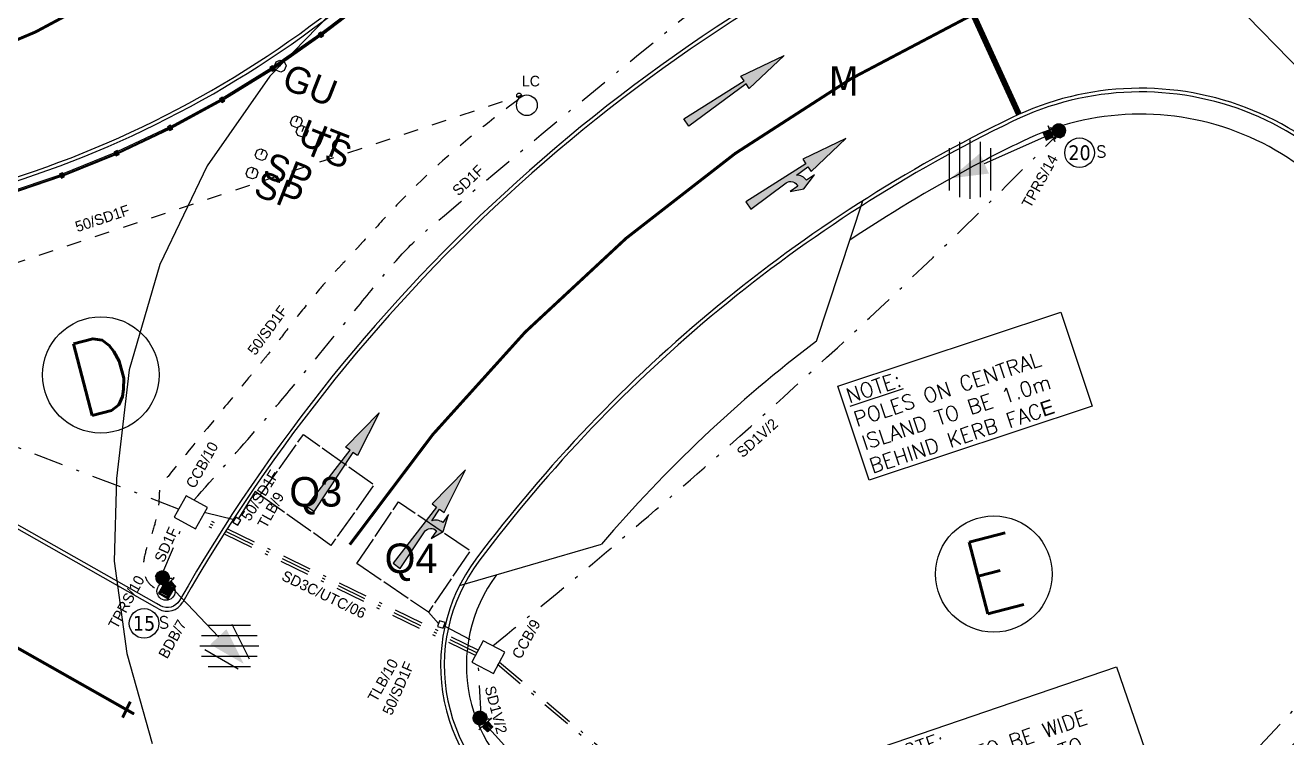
# Model space of a CAD drawing. Extents: x 421500 to 422711, y 436000 to 437000.
# Drawn here: x 421947.02 to 421989.67, y 436529.95 to 436554.06 of the extents above; entities that cross this region are included whole.
import ezdxf
from ezdxf.enums import TextEntityAlignment as Align

# ---------------------------------------------------------------- set-up
doc = ezdxf.new("R2010")
doc.units = 0
for name, pattern in [('1001', [2, 1, 0, 1]), ('1004', [6, 4, -2]), ('XREF UTC_716709_AJB_1b$0$BLIP', [1, 0.5, -0.5]), ('XREF UTC_716709_AJB_1b$0$DASHDOT1', [2, 1, -0.5, 0, -0.5]), ('XREF UTC_716709_AJB_1b$0$Presence', [2, 1, 0, 1])]:
    doc.linetypes.add(name, pattern=pattern)
doc.layers.get('0').update_dxf_attribs({"color": 210})
for name, color, linetype in [('00-Island Refs', 2, 'Continuous'), ('716709-ExBase$0$XC-LCCCarriageway', 251, 'Continuous'), ('Lines', 1, 'Continuous'), ('Pr-Bollards', 7, 'Continuous'), ('Pr-Edging', 7, 'Continuous'), ('Pr-Kerb', 2, 'Continuous'), ('Pr-KerbEdge', 8, 'Continuous'), ('Pr-PGR', 7, 'Continuous'), ('Pr-PGR-Panels', 4, 'Continuous'), ('Pr-Poles', 2, 'Continuous'), ('Pr-Signs-Shade', 254, 'Continuous'), ('XREF UTC_716709_AJB_1b$0$DATA', 7, 'Continuous'), ('XREF UTC_716709_AJB_1b$0$du-SLBOX', 30, 'Continuous'), ('XREF UTC_716709_AJB_1b$0$du-SLDUCT-F1', 30, 'XREF UTC_716709_AJB_1b$0$BLIP'), ('XREF UTC_716709_AJB_1b$0$du-SLSFURN', 30, 'Continuous'), ('XREF UTC_716709_AJB_1b$0$du-SLTEXT', 30, 'Continuous'), ('XREF UTC_716709_AJB_1b$0$du-UTCBOX', 42, 'Continuous'), ('XREF UTC_716709_AJB_1b$0$du-UTCDUCT-C1', 42, 'XREF UTC_716709_AJB_1b$0$DASHDOT1'), ('XREF UTC_716709_AJB_1b$0$du-UTCDUCT-F1', 42, 'XREF UTC_716709_AJB_1b$0$DASHDOT1'), ('XREF UTC_716709_AJB_1b$0$du-UTCDUCT-V2', 42, 'XREF UTC_716709_AJB_1b$0$DASHDOT1'), ('XREF UTC_716709_AJB_1b$0$du-UTCTEXT', 42, 'Continuous'), ('XREF UTC_716709_AJB_1b$0$looplabel', 3, 'Continuous'), ('XREF UTC_716709_AJB_1b$0$loops', 3, 'Continuous'), ('XREF UTC_716709_AJB_1b$0$NUMBERS', 7, 'Continuous'), ('XREF UTC_716709_AJB_1b$0$phases', 6, 'Continuous'), ('XREF UTC_716709_AJB_1b$0$Pole-Type', 4, 'Continuous'), ('XREF UTC_716709_AJB_1b$0$SETOUT', 4, 'Continuous'), ('XREF UTC_716709_AJB_1b$0$Signals', 7, 'Continuous'), ('XREF UTC_716709_AJB_1b$0$SIGSnumbers', 7, 'Continuous'), ('XREF UTC_716709_AJB_1b$0$UTC-NOTES', 4, 'Continuous'), ('XREF UTC_716709_AJB_1b$0$VIEW', 7, 'Continuous')]:
    doc.layers.add(name, color=color, linetype=linetype)
doc.layers.add('716709-ExBase$0$LCCPoint Features', color=8, linetype='Continuous', lineweight=0)
doc.styles.add('01-KeyText', font='romans.shx', dxfattribs={"width": 0.9})
doc.styles.add('716709-ExBase$0$Style-WORKING', font='WORKING.shx')
doc.styles.add('XREF UTC_716709_AJB_1b$0$KTS_TAHOMA', font='tahoma.ttf')
doc.styles.add('XREF UTC_716709_AJB_1b$0$Romans', font='romans.shx', dxfattribs={"width": 0.9})
doc.styles.add('XREF UTC_716709_AJB_1b$0$Standard', font='txt')

# ---------------------------------------------------------------- blocks, each defined once
blk = doc.blocks.new('1038a4')
at = {"linetype": 'Continuous'}
blk.add_hatch(color=0, dxfattribs=at).paths.add_polyline_path([(-0.15, 0), (-0.06, 2.4), (-0.25, 2.4), (0, 4), (0.25, 2.4), (0.06, 2.4), (0.15, 0)])
at = {"color": 0, "linetype": 'Continuous'}
blk.add_lwpolyline([(-0.15, 0), (-0.06, 2.4), (-0.25, 2.4), (0, 4), (0.25, 2.4), (0.06, 2.4), (0.15, 0)], close=True, dxfattribs=at)
blk = doc.blocks.new('1038ar4')
at = {"linetype": 'Continuous'}
h = blk.add_hatch(color=0, dxfattribs=at)
edge = h.paths.add_edge_path()
edge.add_arc((0.359, 1.488), 0.264, 78.8339, 181.274, ccw=False)
edge.add_line((0.41, 1.747), (0.41, 1.435))
edge.add_line((0.41, 1.435), (0.6, 1.86))
edge.add_line((0.6, 1.86), (0.41, 2.435))
edge.add_line((0.41, 2.435), (0.41, 2.1))
edge.add_arc((0.412, 1.696), 0.404, 450.2921, 505.8349)
edge.add_line((0.078, 1.923), (0.06, 2.4))
edge.add_line((0.06, 2.4), (0.25, 2.4))
edge.add_line((0.25, 2.4), (0, 4))
edge.add_line((0, 4), (-0.25, 2.4))
edge.add_line((-0.25, 2.4), (-0.06, 2.4))
edge.add_line((-0.06, 2.4), (-0.15, 0))
edge.add_line((-0.15, 0), (0.15, 0))
edge.add_line((0.15, 0), (0.094, 1.482))
at = {"color": 0, "linetype": 'Continuous'}
blk.add_lwpolyline([(0.094, 1.482, -0.479335), (0.41, 1.747), (0.41, 1.435), (0.6, 1.86), (0.41, 2.435), (0.41, 2.1, 0.24721), (0.078, 1.923), (0.06, 2.4), (0.25, 2.4), (0, 4), (-0.25, 2.4), (-0.06, 2.4), (-0.15, 0), (0.15, 0), (0.094, 1.482)], format="xyb", dxfattribs=at)
blk = doc.blocks.new('prboll')
at = {"layer": 'Pr-Signs-Shade'}
blk.add_hatch(color=256, dxfattribs=at).paths.add_polyline_path([(-0.158, 0.025), (0.158, 0.025), (0.158, 0.279), (-0.158, 0.279)])
at = {"flags": 128}
blk.add_lwpolyline([(-0.183, 0), (0.183, 0), (0.183, 0.304), (-0.183, 0.304)], close=True, dxfattribs=at)
blk = doc.blocks.new('pole')
blk.add_circle((0, 0), 0.05)
blk = doc.blocks.new('plan-pgr-2')
for p, q in [((0, 0), (2, 0)), ((1.975, 0.035), (0.025, 0.035)), ((1.975, -0.035), (0.025, -0.035))]:
    blk.add_line(p, q)
for points in [[(0.05, -0.075), (0.05, 0.075), (-0.05, 0.075), (-0.05, -0.075)], [(2.05, 0.075), (2.05, -0.075), (1.95, -0.075), (1.95, 0.075)]]:
    blk.add_lwpolyline(points, close=True)
at = {"flags": 128}
for points in [[(-0.025, 0.035), (0.025, 0.035), (0.025, 0.025), (0.005, 0.025), (0.005, -0.025), (0.025, -0.025), (0.025, -0.035), (-0.025, -0.035), (-0.025, -0.025), (-0.005, -0.025), (-0.005, 0.025), (-0.025, 0.025)], [(1.975, 0.035), (2.025, 0.035), (2.025, 0.025), (2.005, 0.025), (2.005, -0.025), (2.025, -0.025), (2.025, -0.035), (1.975, -0.035), (1.975, -0.025), (1.995, -0.025), (1.995, 0.025), (1.975, 0.025)]]:
    blk.add_lwpolyline(points, close=True, dxfattribs=at)
for centre in [(0, 0), (2, 0)]:
    blk.add_circle(centre, 0.0025)
blk = doc.blocks.new('XREF UTC_716709_AJB_1b$0$BDB')
for p, q in [((0.189, 0.191), (-0.191, 0.191)), ((-0.191, 0.191), (-0.191, -0.189)), ((0.189, 0.191), (-0.191, -0.189)), ((0.189, -0.189), (-0.191, 0.191)), ((0.189, -0.189), (0.189, 0.191)), ((-0.191, -0.189), (0.189, -0.189))]:
    blk.add_line(p, q)
blk.add_circle((0, 0), 0.307)
blk = doc.blocks.new('XREF UTC_716709_AJB_1b$0$pole')
at = {"const_width": 0.25}
blk.add_lwpolyline([(-0.125, 0, 1), (0.125, 0, 1)], format="xyb", close=True, dxfattribs=at)
at = {"layer": 'XREF UTC_716709_AJB_1b$0$SETOUT', "const_width": 0.125}
blk.add_lwpolyline([(-0.062, 0, 1), (0.062, 0, 1)], format="xyb", close=True, dxfattribs=at)
at = {"layer": 'XREF UTC_716709_AJB_1b$0$VIEW'}
blk.add_lwpolyline([(-0.025, 0.043), (-0.05, 0), (-0.025, -0.043), (0.025, -0.043), (0.05, 0), (0.025, 0.043)], close=True, dxfattribs=at)
at = {"layer": 'XREF UTC_716709_AJB_1b$0$DATA', "style": 'XREF UTC_716709_AJB_1b$0$Standard', "flags": 9}
for tag, p in [('TYPE', (0.5, 0.75)), ('HEIGHT', (0.5, 1)), ('SITE', (0.5, 0.25)), ('NUM', (0.5, 0.5)), ('IDENT', (0.5, 0))]:
    blk.add_attdef(tag, p, '', height=0.2, dxfattribs=at)
blk = doc.blocks.new('XREF UTC_716709_AJB_1b$0$HD001S')
at = {"linetype": 'Continuous'}
for p, q in [((-0.625, 2.75), (-0.25, 4)), ((0.625, 2.75), (0.25, 4))]:
    blk.add_line(p, q, dxfattribs=at)
blk.add_line((0, 0), (0, 2.75))
blk.add_solid([(0.375, 2.75), (-0.375, 2.75), (0, 4)], dxfattribs=at)
at = {"layer": 'XREF UTC_716709_AJB_1b$0$VIEW', "color": 1, "linetype": 'Continuous', "extrusion": (0, 1, 0), "const_width": 0.1}
blk.add_lwpolyline([(0.05, 2.94, 1), (-0.05, 2.94, 1)], format="xyb", close=True, dxfattribs=at)
at = {"layer": 'XREF UTC_716709_AJB_1b$0$VIEW', "color": 2, "linetype": 'Continuous', "extrusion": (0, 1, 0), "const_width": 0.1}
blk.add_lwpolyline([(0.05, 2.62, 1), (-0.05, 2.62, 1)], format="xyb", close=True, dxfattribs=at)
at = {"layer": 'XREF UTC_716709_AJB_1b$0$VIEW', "color": 3, "linetype": 'Continuous', "extrusion": (0, 1, 0), "const_width": 0.1}
blk.add_lwpolyline([(0.05, 2.3, 1), (-0.05, 2.3, 1)], format="xyb", close=True, dxfattribs=at)
at = {"layer": 'XREF UTC_716709_AJB_1b$0$VIEW', "color": 7, "linetype": 'Continuous'}
for points in [[(-0.2, 0.27, 2.1), (-0.29, 0.27, 2.1), (-0.29, 0.27, 3.2), (-0.2, 0.27, 3.2)], [(0.29, 0.27, 2.1), (0.2, 0.27, 2.1), (0.2, 0.27, 3.2), (0.29, 0.27, 3.2)]]:
    blk.add_3dface(points, dxfattribs=at)
at = {"layer": 'XREF UTC_716709_AJB_1b$0$VIEW', "linetype": 'Continuous'}
for points in [[(0.2, 0.27, 2.1), (-0.2, 0.27, 2.1), (-0.2, 0.27, 3.2), (0.2, 0.27, 3.2)], [(-0.2, 0.21, 2.1), (-0.2, 0.27, 2.1), (-0.2, 0.27, 3.2), (-0.2, 0.21, 3.2)], [(-0.03, 0.12, 2.1), (-0.03, 0.27, 2.1), (-0.2, 0.27, 2.1), (-0.2, 0.21, 2.1)], [(-0.03, 0.12, 3.2), (-0.03, 0.27, 3.2), (-0.2, 0.27, 3.2), (-0.2, 0.21, 3.2)], [(-0.2, 0.21, 2.1), (-0.03, 0.12, 2.1), (-0.03, 0.12, 3.2), (-0.2, 0.21, 3.2)], [(0.03, 0.27, 2.1), (0.03, 0.12, 2.1), (-0.03, 0.12, 2.1), (-0.03, 0.27, 2.1)], [(0.03, 0.27, 3.2), (0.03, 0.12, 3.2), (-0.03, 0.12, 3.2), (-0.03, 0.27, 3.2)], [(-0.03, 0.12, 2.1), (0.03, 0.12, 2.1), (0.03, 0.12, 3.2), (-0.03, 0.12, 3.2)], [(0.2, 0.21, 2.1), (0.2, 0.27, 2.1), (0.03, 0.27, 2.1), (0.03, 0.12, 2.1)], [(0.2, 0.21, 3.2), (0.2, 0.27, 3.2), (0.03, 0.27, 3.2), (0.03, 0.12, 3.2)], [(0.03, 0.12, 2.1), (0.2, 0.21, 2.1), (0.2, 0.21, 3.2), (0.03, 0.12, 3.2)], [(0.2, 0.21, 2.1), (0.2, 0.27, 2.1), (0.2, 0.27, 3.2), (0.2, 0.21, 3.2)]]:
    blk.add_3dface(points, dxfattribs=at)
at = {"layer": 'XREF UTC_716709_AJB_1b$0$DATA', "style": 'XREF UTC_716709_AJB_1b$0$Standard', "flags": 9}
for tag, p in [('SUPPORT', (1, 1.5)), ('BRACKETS', (1, 1.25)), ('CABLE', (1, 0.75)), ('HEIGHT', (1, 1)), ('TYPE', (1, 0.25)), ('PHASE', (1, 0.5)), ('NUM', (1, 0)), ('SITE', (1, -0.25)), ('IDENT', (1, -0.5))]:
    blk.add_attdef(tag, p, '', height=0.2, dxfattribs=at)
at = {"layer": 'XREF UTC_716709_AJB_1b$0$VIEW', "linetype": 'Continuous'}
mesh = blk.add_polymesh((13, 3), dxfattribs=at)
for k, corner in enumerate([(0.043, 0.27, 2.823), (0.043, 0.395, 2.823), (0.043, 0.52, 2.823), (0.091, 0.27, 2.854), (0.091, 0.395, 2.854), (0.091, 0.52, 2.854), (0.12, 0.27, 2.904), (0.12, 0.395, 2.904), (0.12, 0.52, 2.904), (0.123, 0.27, 2.962), (0.123, 0.395, 2.962), (0.123, 0.52, 2.962), (0.1, 0.27, 3.015), (0.1, 0.395, 3.015), (0.1, 0.52, 3.015), (0.056, 0.27, 3.052), (0.056, 0.395, 3.052), (0.056, 0.52, 3.052), (0, 0.27, 3.065), (0, 0.395, 3.065), (0, 0.52, 3.065), (-0.056, 0.27, 3.052), (-0.056, 0.395, 3.052), (-0.056, 0.52, 3.052), (-0.1, 0.27, 3.015), (-0.1, 0.395, 3.015), (-0.1, 0.52, 3.015), (-0.123, 0.27, 2.962), (-0.123, 0.395, 2.962), (-0.123, 0.52, 2.962), (-0.12, 0.27, 2.904), (-0.12, 0.395, 2.904), (-0.12, 0.52, 2.904), (-0.091, 0.27, 2.854), (-0.091, 0.395, 2.854), (-0.091, 0.52, 2.854), (-0.043, 0.27, 2.823), (-0.043, 0.395, 2.823), (-0.043, 0.52, 2.823)]):
    mesh.set_mesh_vertex(divmod(k, 3), corner)
mesh = blk.add_polymesh((13, 3), dxfattribs=at)
for k, corner in enumerate([(0.043, 0.27, 2.503), (0.043, 0.395, 2.503), (0.043, 0.52, 2.503), (0.091, 0.27, 2.534), (0.091, 0.395, 2.534), (0.091, 0.52, 2.534), (0.12, 0.27, 2.584), (0.12, 0.395, 2.584), (0.12, 0.52, 2.584), (0.123, 0.27, 2.642), (0.123, 0.395, 2.642), (0.123, 0.52, 2.642), (0.1, 0.27, 2.695), (0.1, 0.395, 2.695), (0.1, 0.52, 2.695), (0.056, 0.27, 2.732), (0.056, 0.395, 2.732), (0.056, 0.52, 2.732), (0, 0.27, 2.745), (0, 0.395, 2.745), (0, 0.52, 2.745), (-0.056, 0.27, 2.732), (-0.056, 0.395, 2.732), (-0.056, 0.52, 2.732), (-0.1, 0.27, 2.695), (-0.1, 0.395, 2.695), (-0.1, 0.52, 2.695), (-0.123, 0.27, 2.642), (-0.123, 0.395, 2.642), (-0.123, 0.52, 2.642), (-0.12, 0.27, 2.584), (-0.12, 0.395, 2.584), (-0.12, 0.52, 2.584), (-0.091, 0.27, 2.534), (-0.091, 0.395, 2.534), (-0.091, 0.52, 2.534), (-0.043, 0.27, 2.503), (-0.043, 0.395, 2.503), (-0.043, 0.52, 2.503)]):
    mesh.set_mesh_vertex(divmod(k, 3), corner)
mesh = blk.add_polymesh((13, 3), dxfattribs=at)
for k, corner in enumerate([(0.043, 0.27, 2.183), (0.043, 0.395, 2.183), (0.043, 0.52, 2.183), (0.091, 0.27, 2.214), (0.091, 0.395, 2.214), (0.091, 0.52, 2.214), (0.12, 0.27, 2.264), (0.12, 0.395, 2.264), (0.12, 0.52, 2.264), (0.123, 0.27, 2.322), (0.123, 0.395, 2.322), (0.123, 0.52, 2.322), (0.1, 0.27, 2.375), (0.1, 0.395, 2.375), (0.1, 0.52, 2.375), (0.056, 0.27, 2.412), (0.056, 0.395, 2.412), (0.056, 0.52, 2.412), (0, 0.27, 2.425), (0, 0.395, 2.425), (0, 0.52, 2.425), (-0.056, 0.27, 2.412), (-0.056, 0.395, 2.412), (-0.056, 0.52, 2.412), (-0.1, 0.27, 2.375), (-0.1, 0.395, 2.375), (-0.1, 0.52, 2.375), (-0.123, 0.27, 2.322), (-0.123, 0.395, 2.322), (-0.123, 0.52, 2.322), (-0.12, 0.27, 2.264), (-0.12, 0.395, 2.264), (-0.12, 0.52, 2.264), (-0.091, 0.27, 2.214), (-0.091, 0.395, 2.214), (-0.091, 0.52, 2.214), (-0.043, 0.27, 2.183), (-0.043, 0.395, 2.183), (-0.043, 0.52, 2.183)]):
    mesh.set_mesh_vertex(divmod(k, 3), corner)
blk = doc.blocks.new('XREF UTC_716709_AJB_1b$0$HD001P')
at = {"linetype": 'Continuous'}
blk.add_line((0, 2.75), (0, 0), dxfattribs=at)
blk.add_solid([(0.375, 2.75), (-0.375, 2.75), (0, 4)], dxfattribs=at)
at = {"layer": 'XREF UTC_716709_AJB_1b$0$VIEW', "color": 1, "linetype": 'Continuous', "extrusion": (0, 1, 0), "const_width": 0.1}
blk.add_lwpolyline([(0.05, 2.94, 1), (-0.05, 2.94, 1)], format="xyb", close=True, dxfattribs=at)
at = {"layer": 'XREF UTC_716709_AJB_1b$0$VIEW', "color": 2, "linetype": 'Continuous', "extrusion": (0, 1, 0), "const_width": 0.1}
blk.add_lwpolyline([(0.05, 2.62, 1), (-0.05, 2.62, 1)], format="xyb", close=True, dxfattribs=at)
at = {"layer": 'XREF UTC_716709_AJB_1b$0$VIEW', "color": 3, "linetype": 'Continuous', "extrusion": (0, 1, 0), "const_width": 0.1}
blk.add_lwpolyline([(0.05, 2.3, 1), (-0.05, 2.3, 1)], format="xyb", close=True, dxfattribs=at)
at = {"layer": 'XREF UTC_716709_AJB_1b$0$VIEW', "color": 7, "linetype": 'Continuous'}
for points in [[(-0.2, 0.27, 2.1), (-0.29, 0.27, 2.1), (-0.29, 0.27, 3.2), (-0.2, 0.27, 3.2)], [(0.29, 0.27, 2.1), (0.2, 0.27, 2.1), (0.2, 0.27, 3.2), (0.29, 0.27, 3.2)]]:
    blk.add_3dface(points, dxfattribs=at)
at = {"layer": 'XREF UTC_716709_AJB_1b$0$VIEW', "linetype": 'Continuous'}
for points in [[(0.2, 0.27, 2.1), (-0.2, 0.27, 2.1), (-0.2, 0.27, 3.2), (0.2, 0.27, 3.2)], [(-0.2, 0.21, 2.1), (-0.2, 0.27, 2.1), (-0.2, 0.27, 3.2), (-0.2, 0.21, 3.2)], [(-0.03, 0.12, 2.1), (-0.03, 0.27, 2.1), (-0.2, 0.27, 2.1), (-0.2, 0.21, 2.1)], [(-0.03, 0.12, 3.2), (-0.03, 0.27, 3.2), (-0.2, 0.27, 3.2), (-0.2, 0.21, 3.2)], [(-0.2, 0.21, 2.1), (-0.03, 0.12, 2.1), (-0.03, 0.12, 3.2), (-0.2, 0.21, 3.2)], [(0.03, 0.27, 2.1), (0.03, 0.12, 2.1), (-0.03, 0.12, 2.1), (-0.03, 0.27, 2.1)], [(0.03, 0.27, 3.2), (0.03, 0.12, 3.2), (-0.03, 0.12, 3.2), (-0.03, 0.27, 3.2)], [(-0.03, 0.12, 2.1), (0.03, 0.12, 2.1), (0.03, 0.12, 3.2), (-0.03, 0.12, 3.2)], [(0.2, 0.21, 2.1), (0.2, 0.27, 2.1), (0.03, 0.27, 2.1), (0.03, 0.12, 2.1)], [(0.2, 0.21, 3.2), (0.2, 0.27, 3.2), (0.03, 0.27, 3.2), (0.03, 0.12, 3.2)], [(0.03, 0.12, 2.1), (0.2, 0.21, 2.1), (0.2, 0.21, 3.2), (0.03, 0.12, 3.2)], [(0.2, 0.21, 2.1), (0.2, 0.27, 2.1), (0.2, 0.27, 3.2), (0.2, 0.21, 3.2)]]:
    blk.add_3dface(points, dxfattribs=at)
at = {"layer": 'XREF UTC_716709_AJB_1b$0$DATA', "style": 'XREF UTC_716709_AJB_1b$0$Standard', "flags": 9}
for tag, p in [('SUPPORT', (0.75, 1.5)), ('BRACKETS', (0.75, 1.25)), ('CABLE', (0.75, 0.75)), ('HEIGHT', (0.75, 1)), ('TYPE', (0.75, 0.25)), ('PHASE', (0.75, 0.5)), ('NUM', (0.75, 0)), ('SITE', (0.75, -0.25)), ('IDENT', (0.75, -0.5))]:
    blk.add_attdef(tag, p, '', height=0.2, dxfattribs=at)
at = {"layer": 'XREF UTC_716709_AJB_1b$0$VIEW', "linetype": 'Continuous'}
mesh = blk.add_polymesh((13, 3), dxfattribs=at)
for k, corner in enumerate([(0.108, 0.27, 2.877), (0.108, 0.395, 2.877), (0.108, 0.52, 2.877), (0.123, 0.27, 2.918), (0.123, 0.395, 2.918), (0.123, 0.52, 2.918), (0.123, 0.27, 2.962), (0.123, 0.395, 2.962), (0.123, 0.52, 2.962), (0.108, 0.27, 3.002), (0.108, 0.395, 3.002), (0.108, 0.52, 3.002), (0.08, 0.27, 3.036), (0.08, 0.395, 3.036), (0.08, 0.52, 3.036), (0.043, 0.27, 3.057), (0.043, 0.395, 3.057), (0.043, 0.52, 3.057), (0, 0.27, 3.065), (0, 0.395, 3.065), (0, 0.52, 3.065), (-0.043, 0.27, 3.057), (-0.043, 0.395, 3.057), (-0.043, 0.52, 3.057), (-0.08, 0.27, 3.036), (-0.08, 0.395, 3.036), (-0.08, 0.52, 3.036), (-0.108, 0.27, 3.002), (-0.108, 0.395, 3.002), (-0.108, 0.52, 3.002), (-0.123, 0.27, 2.962), (-0.123, 0.395, 2.962), (-0.123, 0.52, 2.962), (-0.123, 0.27, 2.918), (-0.123, 0.395, 2.918), (-0.123, 0.52, 2.918), (-0.108, 0.27, 2.877), (-0.108, 0.395, 2.877), (-0.108, 0.52, 2.877)]):
    mesh.set_mesh_vertex(divmod(k, 3), corner)
mesh = blk.add_polymesh((13, 3), dxfattribs=at)
for k, corner in enumerate([(0.108, 0.27, 2.558), (0.108, 0.395, 2.558), (0.108, 0.52, 2.558), (0.123, 0.27, 2.598), (0.123, 0.395, 2.598), (0.123, 0.52, 2.598), (0.123, 0.27, 2.642), (0.123, 0.395, 2.642), (0.123, 0.52, 2.642), (0.108, 0.27, 2.683), (0.108, 0.395, 2.683), (0.108, 0.52, 2.683), (0.08, 0.27, 2.716), (0.08, 0.395, 2.716), (0.08, 0.52, 2.716), (0.043, 0.27, 2.737), (0.043, 0.395, 2.737), (0.043, 0.52, 2.737), (0, 0.27, 2.745), (0, 0.395, 2.745), (0, 0.52, 2.745), (-0.043, 0.27, 2.737), (-0.043, 0.395, 2.737), (-0.043, 0.52, 2.737), (-0.08, 0.27, 2.716), (-0.08, 0.395, 2.716), (-0.08, 0.52, 2.716), (-0.108, 0.27, 2.683), (-0.108, 0.395, 2.683), (-0.108, 0.52, 2.683), (-0.123, 0.27, 2.642), (-0.123, 0.395, 2.642), (-0.123, 0.52, 2.642), (-0.123, 0.27, 2.598), (-0.123, 0.395, 2.598), (-0.123, 0.52, 2.598), (-0.108, 0.27, 2.558), (-0.108, 0.395, 2.558), (-0.108, 0.52, 2.558)]):
    mesh.set_mesh_vertex(divmod(k, 3), corner)
mesh = blk.add_polymesh((13, 3), dxfattribs=at)
for k, corner in enumerate([(0.108, 0.27, 2.237), (0.108, 0.395, 2.237), (0.108, 0.52, 2.237), (0.123, 0.27, 2.278), (0.123, 0.395, 2.278), (0.123, 0.52, 2.278), (0.123, 0.27, 2.322), (0.123, 0.395, 2.322), (0.123, 0.52, 2.322), (0.108, 0.27, 2.362), (0.108, 0.395, 2.362), (0.108, 0.52, 2.362), (0.08, 0.27, 2.396), (0.08, 0.395, 2.396), (0.08, 0.52, 2.396), (0.043, 0.27, 2.417), (0.043, 0.395, 2.417), (0.043, 0.52, 2.417), (0, 0.27, 2.425), (0, 0.395, 2.425), (0, 0.52, 2.425), (-0.043, 0.27, 2.417), (-0.043, 0.395, 2.417), (-0.043, 0.52, 2.417), (-0.08, 0.27, 2.396), (-0.08, 0.395, 2.396), (-0.08, 0.52, 2.396), (-0.108, 0.27, 2.362), (-0.108, 0.395, 2.362), (-0.108, 0.52, 2.362), (-0.123, 0.27, 2.322), (-0.123, 0.395, 2.322), (-0.123, 0.52, 2.322), (-0.123, 0.27, 2.278), (-0.123, 0.395, 2.278), (-0.123, 0.52, 2.278), (-0.108, 0.27, 2.237), (-0.108, 0.395, 2.237), (-0.108, 0.52, 2.237)]):
    mesh.set_mesh_vertex(divmod(k, 3), corner)
blk = doc.blocks.new('XREF UTC_716709_AJB_1b$0$LOUVR200')
at = {"linetype": 'Continuous'}
for p, q in [((-0.35, -0.938), (-0.35, 0.938)), ((0, -1), (0, 1)), ((0.35, -0.938), (0.35, 0.938)), ((-0.7, -0.716), (-0.7, 0.716)), ((0.7, -0.716), (0.7, 0.716))]:
    blk.add_line(p, q, dxfattribs=at)
blk = doc.blocks.new('XREF UTC_716709_AJB_1b$0$CCB')
for p, q in [((-0.4125, 0.4125), (-0.4125, -0.4125)), ((0.4125, 0.4125), (-0.4125, 0.4125)), ((0.4125, -0.4125), (0.4125, 0.4125)), ((-0.4125, -0.4125), (0.4125, -0.4125))]:
    blk.add_line(p, q)
blk = doc.blocks.new('XREF UTC_716709_AJB_1b$0$TPRS')
for p, q in [((0.1, 0.08), (-0.24, 0.08)), ((-0.24, -0.08), (-0.24, 0.08)), ((0.1, -0.08), (0.1, 0.08)), ((-0.07, -0.08), (-0.24, -0.08)), ((0.1, -0.08), (-0.07, -0.08))]:
    blk.add_line(p, q)
blk.add_circle((0, 0), 0.05)
blk = doc.blocks.new('XREF UTC_716709_AJB_1b$0$TLB')
for p, q in [((-0.1, 0.1), (-0.1, -0.1)), ((0.1, 0.1), (-0.1, 0.1)), ((0.1, -0.1), (0.1, 0.1)), ((-0.1, -0.1), (0.1, -0.1))]:
    blk.add_line(p, q)
blk = doc.blocks.new('XREF UTC_716709_AJB_1b$0$poleno')
at = {"layer": 'XREF UTC_716709_AJB_1b$0$NUMBERS'}
blk.add_circle((0, 0), 1, dxfattribs=at)
at = {"layer": 'XREF UTC_716709_AJB_1b$0$NUMBERS', "style": 'XREF UTC_716709_AJB_1b$0$KTS_TAHOMA'}
blk.add_attdef('NUMBER', text='', height=1, dxfattribs=at).set_placement((0, 0), align=Align.MIDDLE)
blk = doc.blocks.new('XREF UTC_716709_AJB_1b$0$sflc')
for centre, radius in [((0, 0.428), 0.35), ((0, 0), 0.0781)]:
    blk.add_circle(centre, radius)
blk = doc.blocks.new('716709-ExBase$0$MSL1')
at = {"color": 0, "linetype": 'ByBlock', "lineweight": -2, "flags": 128}
blk.add_lwpolyline([(0, 0), (0, 1), (0.5, 1), (1, 0.5), (1, -0.5), (0.5, -1), (-0.5, -1), (-1, -0.5), (-1, 0.5), (-0.5, 1), (0, 1)], dxfattribs=at)

msp = doc.modelspace()

# ---------------------------------------------------------------- linework, layer by layer
at = {"layer": '00-Island Refs'}
for centre in [(421949.577, 436542.229), (421979.763, 436535.493)]:
    msp.add_circle(centre, 1.969, dxfattribs=at)
at = {"layer": '716709-ExBase$0$XC-LCCCarriageway', "flags": 128}
for points in [[(421990.238, 436552.418), (421987.858, 436554.852), (421985.142, 436556.904), (421982.147, 436558.524), (421979.127, 436559.618), (421975.983, 436560.272), (421972.779, 436560.487), (421969.603, 436560.273), (421966.486, 436559.627), (421963.491, 436558.548), (421960.452, 436556.907), (421957.699, 436554.82), (421955.297, 436552.338), (421953.172, 436549.303), (421951.573, 436545.962), (421950.54, 436542.404), (421950.103, 436538.725), (421950.034, 436535.928)], [(421990.238, 436552.418), (421987.858, 436554.852), (421985.142, 436556.904), (421982.147, 436558.524), (421979.127, 436559.618), (421975.983, 436560.272), (421972.779, 436560.487), (421969.603, 436560.273), (421966.486, 436559.627), (421963.491, 436558.548), (421960.452, 436556.907), (421957.699, 436554.82), (421955.297, 436552.338), (421953.172, 436549.303), (421951.573, 436545.962), (421950.54, 436542.404), (421950.103, 436538.725), (421950.034, 436535.928)], [(421950.034, 436535.928), (421950.459, 436532.799), (421951.313, 436529.758)], [(421950.034, 436535.928), (421950.459, 436532.799), (421951.313, 436529.758)]]:
    msp.add_lwpolyline(points, dxfattribs=at)
at = {"layer": 'Lines', "linetype": '1004', "const_width": 0.1, "flags": 128}
for points in [[(421928.281, 436551.375), (421931.296, 436551.059, 0.209509), (421954.242, 436558.374, -0.110805), (421964.842, 436564.178, -0.110805)], [(421979.067, 436554.428, 0.132761), (421957.994, 436536.487, 0.132761)], [(421950.574, 436531.174, 0.00262), (421950.315, 436530.633)]]:
    msp.add_lwpolyline(points, format="xyb", dxfattribs=at)
at = {"layer": 'Lines', "linetype": '1001', "const_width": 0.2, "flags": 128}
msp.add_lwpolyline([(421980.612, 436551.046), (421977.494, 436557.872)], dxfattribs=at)
at = {"layer": 'Lines', "linetype": '1004', "const_width": 0.1, "flags": 128}
msp.add_lwpolyline([(421936.703, 436538.697), (421950.705, 436530.756)], dxfattribs=at)
at = {"layer": 'Pr-Edging'}
for p, q in [((421973.767, 436543.373), (421975.336, 436548.121)), ((421961.703, 436535.099), (421966.502, 436536.502))]:
    msp.add_line(p, q, dxfattribs=at)
at = {"layer": 'Pr-Edging', "flags": 128}
msp.add_lwpolyline([(421962.953, 436535.465, 0.451289), (421964.533, 436527.943), (421968.568, 436525.654, 0.025248), (421972.999, 436523.429, -0.002677), (421974.474, 436522.77, 0.294778), (421984.265, 436524.226, 0.038769), (421992.274, 436532.448, -0.000605), (421992.459, 436532.668, 0.199288), (421994.552, 436539.344, 0.062421), (421993.329, 436544.964, 0.447631), (421980.74, 436550.14, 0.010211), (421978.962, 436549.232)], format="xyb", dxfattribs=at)
at = {"layer": 'Pr-Edging'}
for radius, start, end in [(48.875, 118.2206, 123.7848), (46.75, 127.2636, 139.5429)]:
    msp.add_arc((422002.074, 436506.167), radius, start, end, dxfattribs=at)
at = {"layer": 'Pr-Kerb'}
for p, q in [((421951.402, 436534.384), (421930.142, 436546.442)), ((421951.53, 436534.312), (421951.402, 436534.384)), ((421951.402, 436534.384), (421951.402, 436534.384))]:
    msp.add_line(p, q, dxfattribs=at)
at = {"layer": 'Pr-Kerb', "flags": 128}
msp.add_lwpolyline([(421930.439, 436547.619, 0.203894), (421957.017, 436554.303), (421960.452, 436556.907), (421963.491, 436558.548), (421966.486, 436559.627)], format="xyb", dxfattribs=at)
at = {"layer": 'Pr-Kerb'}
for centre, radius, start, end in [((422002.074, 436506.167), 57.25, 113.8168, 150.2947), ((421984.723, 436541.93), 10, 19.4215, 115.8805), ((422002.074, 436506.167), 49.75, 115.8805, 143.1563), ((421967.062, 436532.401), 6, 143.1563, 240.4403), ((421951.826, 436534.833), 0.6, 240.4403, 330.2947), ((421935.334, 436579.906), 75, 311.30914, 320.18983)]:
    msp.add_arc(centre, radius, start, end, dxfattribs=at)
at = {"layer": 'Pr-KerbEdge', "flags": 128}
msp.add_lwpolyline([(421978.906, 436558.656, 0.160531), (421952.238, 436534.598, -0.41347), (421951.592, 436534.42), (421951.463, 436534.493), (421930.203, 436546.551, 0.001641), (421930.088, 436546.615, -0.837538), (421930.394, 436547.499, 0.204085), (421957.092, 436554.204), (421960.52, 436556.802), (421963.543, 436558.434), (421966.52, 436559.507)], format="xyb", dxfattribs=at)
msp.add_lwpolyline([(421993.034, 436532.187, 0.199288), (421995.299, 436539.411, 0.062421), (421994.036, 436545.213, 0.447631), (421980.412, 436550.814, 0.119578), (421962.36, 436535.923, 0.451959), (421964.163, 436527.29), (421968.198, 436525.002, 0.025248), (421972.696, 436522.743, -0.002677), (421974.164, 436522.087, 0.294778), (421984.76, 436523.663, 0.038769), (421992.851, 436531.967, -0.000605)], format="xyb", close=True, dxfattribs=at)
at = {"layer": 'Pr-KerbEdge'}
msp.add_arc((422086.924, 436454.956), 118.125, 133.73212, 133.73212, dxfattribs=at)
at = {"layer": 'Pr-PGR', "flags": 128}
msp.add_lwpolyline([(421932.749, 436545.859), (421934.53, 436546.77), (421936.53, 436546.75), (421938.527, 436546.844), (421940.516, 436547.05), (421942.49, 436547.368), (421944.443, 436547.796), (421946.369, 436548.334), (421948.262, 436548.98), (421950.116, 436549.732), (421951.923, 436550.586), (421953.68, 436551.542), (421955.38, 436552.594), (421957.018, 436553.742), (421958.613, 436554.948), (421960.207, 436556.157), (421961.92, 436557.189), (421963.68, 436558.138), (421965.563, 436558.813), (421967.485, 436559.365), (421969.447, 436559.755), (421971.433, 436559.988)], dxfattribs=at)
at = {"layer": 'XREF UTC_716709_AJB_1b$0$du-SLDUCT-F1', "flags": 128}
msp.add_lwpolyline([(421939.9, 436543.767), (421963.796, 436551.693)], dxfattribs=at)
msp.add_lwpolyline([(421963.682, 436551.535, 0.02129), (421961.13, 436549.468, 0.026547), (421959.251, 436547.622, 0.000321), (421958.414, 436546.707, -0.001692), (421958.255, 436546.534, -0.001296), (421957.763, 436546.005, 0.002008), (421957.446, 436545.664, 0.010561), (421956.972, 436545.126, 0.006791), (421956.264, 436544.265, 0.009038), (421955.682, 436543.509, -0.011115), (421955.206, 436542.897, -0.001623), (421954.937, 436542.568, 0.000377), (421953.775, 436541.156, 0.001717), (421951.85, 436538.797, 0.016506), (421951.659, 436538.544, 0.15077), (421951.555, 436538.225, -0.055124), (421951.441, 436537.332, -0.034714), (421951.239, 436536.693, 0.037565), (421951.056, 436536.101, 0.118139), (421951.062, 436535.467, 0.16543), (421951.311, 436535.082, 0.113317), (421951.448, 436535.017, 0.069723), (421951.693, 436534.998)], format="xyb", dxfattribs=at)
at = {"layer": 'XREF UTC_716709_AJB_1b$0$du-UTCDUCT-C1', "flags": 128}
for points in [[(421962.246, 436532.74), (421952.914, 436537.247)], [(421962.29, 436532.83), (421952.957, 436537.337)], [(421962.333, 436532.92), (421953.001, 436537.428)]]:
    msp.add_lwpolyline(points, dxfattribs=at)
at = {"layer": 'XREF UTC_716709_AJB_1b$0$du-UTCDUCT-F1', "flags": 128}
msp.add_lwpolyline([(421952.723, 436537.994, 0.003599), (421954.803, 436540.343, 0.006391), (421955.947, 436541.688, 0.003857), (421958.278, 436544.545, -0.007446), (421959.496, 436546.017, -0.04048), (421960.652, 436547.167, -0.005796), (421969.413, 436554.413, -0.021525), (421971.773, 436556.156, -0.010951), (421976.624, 436559.275)], format="xyb", dxfattribs=at)
for points in [[(421952.209, 436537.69), (421936.864, 436543.561)], [(421954.088, 436537.325), (421953.084, 436537.567)], [(421951.645, 436535.469), (421952.389, 436537.235)], [(421961.18, 436533.74), (421962.425, 436533.087)]]:
    msp.add_lwpolyline(points, dxfattribs=at)
at = {"layer": 'XREF UTC_716709_AJB_1b$0$du-UTCDUCT-V2', "flags": 128}
msp.add_lwpolyline([(421962.831, 436533.066, 0.005414), (421966.672, 436536.243, 0.005414), (421970.444, 436539.503, 0.008591), (421976.281, 436544.841, 0.008591), (421981.931, 436550.376)], format="xyb", dxfattribs=at)
for points in [[(421983.017, 436523.555), (421993.42, 436534.652)], [(421962.432, 436530.724), (421962.345, 436532.389)], [(421962.992, 436532.439), (421971.028, 436525.611)], [(421963.057, 436532.515), (421971.092, 436525.687)]]:
    msp.add_lwpolyline(points, dxfattribs=at)
at = {"layer": 'XREF UTC_716709_AJB_1b$0$loops'}
for p, q in [((421954.797, 436538.28), (421954.23, 436537.366)), ((421954.968, 436538.158), (421954.797, 436538.28)), ((421960.655, 436534.2), (421960.995, 436533.817))]:
    msp.add_line(p, q, dxfattribs=at)
at = {"layer": 'XREF UTC_716709_AJB_1b$0$loops', "linetype": 'XREF UTC_716709_AJB_1b$0$Presence', "flags": 128}
for points in [[(421954.968, 436538.158), (421956.429, 436540.212), (421958.817, 436538.514), (421957.357, 436536.46)], [(421958.23, 436535.847), (421959.646, 436537.932), (421962.07, 436536.286), (421960.655, 436534.2)]]:
    msp.add_lwpolyline(points, close=True, dxfattribs=at)
at = {"layer": 'XREF UTC_716709_AJB_1b$0$UTC-NOTES'}
for points in [[(421975.548, 436538.67), (421974.494, 436541.85), (421982.035, 436544.35), (421983.09, 436541.171)], [(421977.408, 436525.433), (421975.969, 436529.639), (421983.914, 436532.358), (421985.354, 436528.152)]]:
    msp.add_lwpolyline(points, close=True, dxfattribs=at)

# ---------------------------------------------------------------- block references
at = {"layer": '716709-ExBase$0$LCCPoint Features', "xscale": 0.18, "yscale": 0.18, "zscale": 0.18, "rotation": 338.5807557840462}
for p in [(421955.643, 436552.674), (421955.643, 436552.674), (421956.187, 436550.792), (421956.187, 436550.792), (421956.386, 436550.47), (421956.386, 436550.47), (421955.001, 436549.682), (421955.001, 436549.682), (421954.69, 436549.059), (421954.69, 436549.059)]:
    msp.add_blockref('716709-ExBase$0$MSL1', p, dxfattribs=at)
at = {"layer": 'Lines'}
for name, p, rotation in [('1038a4', (421969.376, 436550.775), 304.3519997894621), ('1038ar4', (421971.465, 436547.967), 304.3519997894335), ('1038a4', (421956.655, 436537.693), 324.3969751651003), ('1038ar4', (421959.58, 436535.771), 324.3969751650717)]:
    msp.add_blockref(name, p, dxfattribs=dict(at, rotation=rotation))
at = {"layer": 'Pr-Bollards', "rotation": 329.8999518146713}
msp.add_blockref('prboll', (421951.708, 436534.78), dxfattribs=at)
at = {"layer": 'Pr-PGR-Panels'}
for p, rotation in [((421957.018, 436553.742), 37.11967467927958), ((421955.38, 436552.594), 35.00310400839137), ((421953.68, 436551.542), 31.7701914017452), ((421951.923, 436550.586), 28.53792134052375), ((421950.115, 436549.731), 25.30543713593183), ((421948.262, 436548.98), 22.07295330021574), ((421946.369, 436548.334), 18.84004092416142)]:
    msp.add_blockref('plan-pgr-2', p, dxfattribs=dict(at, rotation=rotation))
at = {"layer": 'Pr-Poles'}
for p in [(421981.962, 436550.496), (421951.675, 436535.36), (421962.389, 436530.62)]:
    msp.add_blockref('pole', p, dxfattribs=at)
at = {"layer": 'XREF UTC_716709_AJB_1b$0$du-SLBOX', "color": 7, "rotation": 329.8999518087535}
msp.add_blockref('XREF UTC_716709_AJB_1b$0$BDB', (421951.784, 436534.912), dxfattribs=at)
at = {"layer": 'XREF UTC_716709_AJB_1b$0$du-SLSFURN', "rotation": 217.9157361074277}
msp.add_blockref('XREF UTC_716709_AJB_1b$0$sflc', (421963.717, 436551.69), dxfattribs=at)
at = {"layer": 'XREF UTC_716709_AJB_1b$0$du-UTCBOX', "color": 14, "rotation": 115.4091380807796}
msp.add_blockref('XREF UTC_716709_AJB_1b$0$TPRS', (421981.962, 436550.496), dxfattribs=at)
at = {"layer": 'XREF UTC_716709_AJB_1b$0$du-UTCBOX', "color": 10}
for name, p, rotation in [('XREF UTC_716709_AJB_1b$0$CCB', (421952.62, 436537.579), 331.0043502261742), ('XREF UTC_716709_AJB_1b$0$TPRS', (421951.675, 436535.36), 330.1063114420112), ('XREF UTC_716709_AJB_1b$0$TLB', (421961.09, 436533.786), 342.2619132849112)]:
    msp.add_blockref(name, p, dxfattribs=dict(at, rotation=rotation))
at = {"layer": 'XREF UTC_716709_AJB_1b$0$du-UTCBOX', "color": 9}
for name, p, rotation in [('XREF UTC_716709_AJB_1b$0$TLB', (421954.178, 436537.28), 328.71724165048), ('XREF UTC_716709_AJB_1b$0$CCB', (421962.677, 436532.68), 332.2200544068602), ('XREF UTC_716709_AJB_1b$0$TPRS', (421962.389, 436530.62), 202.3818510390956)]:
    msp.add_blockref(name, p, dxfattribs=dict(at, rotation=rotation))
at = {"layer": 'XREF UTC_716709_AJB_1b$0$Signals'}
for name, p, rotation in [('XREF UTC_716709_AJB_1b$0$HD001P', (421981.962, 436550.496), 113.8289819249233), ('XREF UTC_716709_AJB_1b$0$HD001S', (421951.667, 436535.369), 223.2508812308882), ('XREF UTC_716709_AJB_1b$0$LOUVR200', (421953.925, 436533.06), 270), ('XREF UTC_716709_AJB_1b$0$HD001P', (421962.389, 436530.62), 222.1576905957229)]:
    msp.add_blockref(name, p, dxfattribs=dict(at, rotation=rotation))
for name, p in [('XREF UTC_716709_AJB_1b$0$pole', (421981.962, 436550.496)), ('XREF UTC_716709_AJB_1b$0$LOUVR200', (421978.969, 436549.182)), ('XREF UTC_716709_AJB_1b$0$pole', (421951.667, 436535.369)), ('XREF UTC_716709_AJB_1b$0$pole', (421962.389, 436530.62))]:
    msp.add_blockref(name, p, dxfattribs=at)
at = {"layer": 'XREF UTC_716709_AJB_1b$0$SIGSnumbers', "xscale": 0.5, "yscale": 0.5, "zscale": 0.6}
for p, values in [((421982.663, 436549.747), {'NUMBER': '20'}), ((421951.04, 436533.822), {'NUMBER': '15'})]:
    msp.add_blockref('XREF UTC_716709_AJB_1b$0$poleno', p, dxfattribs=at).add_auto_attribs(values)

# ---------------------------------------------------------------- texts
at = {"layer": '00-Island Refs', "char_height": 2.5, "attachment_point": 5, "rotation": 14.5449, "style": '01-KeyText'}
for s, insert, width in [('D', (421949.577, 436542.229), 1.66667), ('E', (421979.763, 436535.493), 1.54762)]:
    msp.add_mtext(s, dxfattribs=dict(at, insert=insert, width=width))
at = {"layer": '716709-ExBase$0$LCCPoint Features', "style": '716709-ExBase$0$Style-WORKING'}
for s, p in [('GU', (421955.977, 436552.785)), ('GU', (421955.977, 436552.785)), ('UT', (421956.521, 436550.903)), ('UT', (421956.521, 436550.903)), ('TS', (421956.719, 436550.58)), ('TS', (421956.719, 436550.58)), ('SP', (421955.335, 436549.793)), ('SP', (421955.335, 436549.793)), ('SP', (421955.024, 436549.17)), ('SP', (421955.024, 436549.17))]:
    msp.add_text(s, height=0.9, rotation=338.5808, dxfattribs=at).set_placement(p, align=Align.TOP_LEFT)
at = {"layer": 'XREF UTC_716709_AJB_1b$0$du-SLTEXT', "style": 'XREF UTC_716709_AJB_1b$0$Standard'}
msp.add_text('LC', height=0.36, dxfattribs=at).set_placement((421963.809, 436551.991))
for s, rotation, p in [('50/SD1F', 18.3494, (421948.786, 436547.056)), ('50/SD1F', 54.0588, (421954.802, 436542.866)), ('BDB/7', 61, (421951.82, 436532.597))]:
    msp.add_text(s, height=0.36, rotation=rotation, dxfattribs=at).set_placement(p)
at = {"layer": 'XREF UTC_716709_AJB_1b$0$du-UTCTEXT', "style": 'XREF UTC_716709_AJB_1b$0$Standard'}
for s, rotation, p in [('TPRS/14', 61, (421981.001, 436547.846)), ('SD1F', 43.2562, (421961.669, 436548.262)), ('SD1V/2', 42.1864, (421971.276, 436539.406)), ('CCB/10', 61, (421952.748, 436538.358)), ('50/SD1F', 57.9843, (421954.61, 436537.253)), ('TLB/9', 61, (421955.169, 436537.008)), ('SD1F', 65.4501, (421951.702, 436535.853)), ('TPRS/10', 61, (421950.126, 436533.603)), ('SD3C/UTC/06', 334.3688, (421955.655, 436535.305)), ('CCB/9', 61, (421963.77, 436532.584)), ('TLB/10', 61, (421958.896, 436531.134)), ('50/SD1F', 66.1523, (421959.41, 436530.685)), ('SD1V/2', 284.7603, (421962.551, 436531.653))]:
    msp.add_text(s, height=0.36, rotation=rotation, dxfattribs=at).set_placement(p)
at = {"layer": 'XREF UTC_716709_AJB_1b$0$looplabel', "style": 'XREF UTC_716709_AJB_1b$0$Standard'}
for s, p in [('Q3', (421955.951, 436537.774)), ('Q4', (421959.173, 436535.525))]:
    msp.add_text(s, height=1, dxfattribs=at).set_placement(p)
at = {"layer": 'XREF UTC_716709_AJB_1b$0$phases', "style": 'XREF UTC_716709_AJB_1b$0$KTS_TAHOMA'}
msp.add_text('M', height=1, dxfattribs=at).set_placement((421974.178, 436551.673))
at = {"layer": 'XREF UTC_716709_AJB_1b$0$Pole-Type', "style": 'XREF UTC_716709_AJB_1b$0$Romans'}
for p in [(421983.228, 436549.585), (421951.542, 436533.651)]:
    msp.add_text('S', height=0.4, dxfattribs=at).set_placement(p)
at = {"layer": 'XREF UTC_716709_AJB_1b$0$UTC-NOTES', "char_height": 0.5, "attachment_point": 1, "style": 'XREF UTC_716709_AJB_1b$0$Standard'}
for s, width, insert, rotation in [('{\\Fromans|c0;\\LNOTE:\\l\\PPOLES ON CENTRAL ISLAND TO BE 1.0m BEHIND KERB FAC}E', 7.94079, (421974.715, 436541.739), 18.345), ('{\\Fromans|c0;\\LNOTE:\\l\\PPOLE 3 TO BE WIDE BASE 6m POLE TO ACCOMMODATE CCTV\\P(NAL TO BE 140mm)}', 8.55021, (421976.191, 436529.53), 18.8926)]:
    msp.add_mtext_dynamic_manual_height_columns(s, width=width, gutter_width=2.5, heights=[0], dxfattribs=dict(at, insert=insert, rotation=rotation))

doc.saveas('drawing.dxf')
